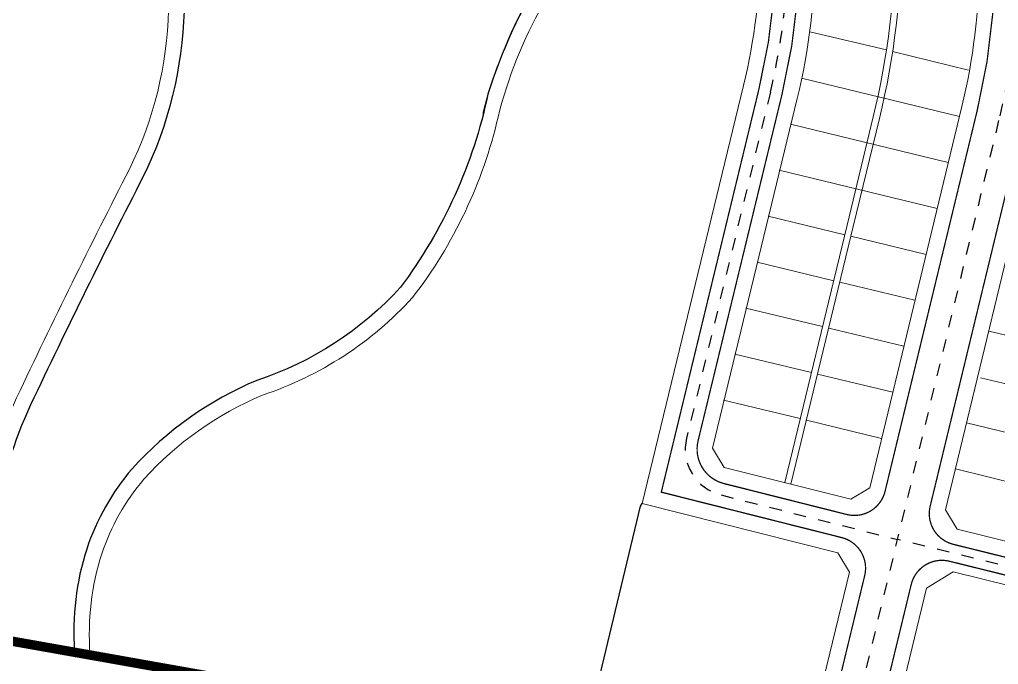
# Model space of a CAD drawing. Extents: x -2063571 to 559285, y 565862 to 1758715.
# Drawn here: x -2062801.46 to -2062793.64, y 566278.62 to 566283.78 of the extents above; entities that cross this region are included whole.
import ezdxf

# ---------------------------------------------------------------- set-up
doc = ezdxf.new("R2010")
doc.units = 0
doc.header["$MEASUREMENT"] = 0
for name, pattern in [('ACAD_ISO10W100', [18, 12, -3, 0, -3]), ('BORDER', [1.75, 0.5, -0.25, 0.5, -0.25, 0, -0.25]), ('DASHDOT', [1, 0.5, -0.25, 0, -0.25]), ('DASHED', [0.75, 0.5, -0.25])]:
    doc.linetypes.add(name, pattern=pattern)
for name, color, linetype, lineweight in [('1-RGNC', 30, 'BORDER', 15), ('k-viahe', 6, 'CONTINUOUS', 15), ('k-vienctrinh', 6, 'CONTINUOUS', 15), ('Q-DUONG', 22, 'CONTINUOUS', 0), ('Q-DUONGGT', 7, 'CONTINUOUS', 0)]:
    doc.layers.add(name, color=color, linetype=linetype, lineweight=lineweight)
doc.layers.add('k-timduong', color=1, linetype='DASHDOT')
doc.layers.add('Q-TIM DUONG', color=7, linetype='ACAD_ISO10W100')

# ---------------------------------------------------------------- blocks, each defined once
blk = doc.blocks.new('MB')
at = {"layer": '1-RGNC', "color": 8, "linetype": 'DASHED', "lineweight": 0, "ltscale": 10, "const_width": 3, "flags": 128}
blk.add_lwpolyline([(836.36, 1557.52), (824.73, 1554.37, -0.02913), (686.86, 1426.09), (658.16, 1410.93), (628.52, 1400.56, -0.065655), (488.95, 1377.55, 0.135805), (394.2, 1346.98), (368.67, 1332.2), (265.12, 1270.63), (210.26, 1236.57, -0.000239), (210.25, 1236.56), (76.34, 1153.57), (176.88, 980.42, -0.269581), (176.86, 952.27), (118.85, 852.64), (54.36, 741.86, 0.174044), (38.06, 657.4), (76.44, 340.23), (112.05, 341.59, -0.055379), (222.68, 330.31), (297.32, 317.04), (413.16, 290.21), (598.28, 247.49, -0.103671), (682.73, 190.86, -0.002869), (724.94, 151.49, 0.015436), (772.3, 108.65), (783.87, 99.71), (796.17, 101.22), (825.68, 136.94, -0.014866), (843.98, 156.98, 0.010718), (900.88, 209.35, 0.098293), (937.95, 259.45, -0.003906), (975.06, 344.33, 0.115408), (1010.09, 487.34), (1017.86, 579.98), (1034.81, 674.38), (1039.28, 743.1), (1048.22, 1244.45, -0.007521), (1054.49, 1343.66, -0.083133), (1067.75, 1394.08), (1097.12, 1460.95, 0.274876), (1096.12, 1469.07, -0.085197), (1088.25, 1483.85, 0.250183), (1082.79, 1489.05), (836.36, 1557.52)], format="xyb", dxfattribs=at)
at = {"layer": 'k-timduong', "color": 8, "linetype": 'DASHDOT', "ltscale": 6}
for points in [[(450.04, 265.22), (507.31, 501.99, 0.059395), (513.11, 550.64), (513.11, 887.2)], [(440.46, 645.3), (440.09, 555.73, -0.058402), (434.47, 509.51), (407.92, 399.82, 0.411505), (418.83, 381.75), (474.82, 367.64)], [(583.8, 527.82), (566.04, 443.42), (547.93, 365.23, -0.41865), (529.71, 354.05), (474.82, 367.64)]]:
    blk.add_lwpolyline(points, format="xyb", dxfattribs=at)
at = {"layer": 'k-viahe', "color": 8, "ltscale": 2}
for p, q in [((444.36, 513.91), (494.41, 501.81)), ((440.83, 499.33), (490.89, 487.23)), ((437.3, 484.75), (487.36, 472.65)), ((433.78, 470.17), (458.08, 464.3)), ((460.02, 463.83), (483.83, 458.07)), ((430.25, 455.59), (454.55, 449.72)), ((456.49, 449.25), (480.31, 443.49)), ((426.72, 441.01), (451.02, 435.14)), ((452.97, 434.67), (476.78, 428.91)), ((529.12, 427.61), (503.71, 433.75)), ((423.2, 426.43), (447.5, 420.56)), ((449.44, 420.09), (473.26, 414.33)), ((525.63, 413.02), (501.13, 418.94)), ((522.13, 398.44), (496.66, 404.59)), ((518.62, 383.76), (493.13, 390.02))]:
    blk.add_line(p, q, dxfattribs=at)
for points in [[(182.78, 337.03, -0.140132), (195.53, 412.55, -0.008634), (231.31, 485.11, 0.21682), (234.12, 586.4, 0.168128), (152.46, 687.72, 0.011985), (128.62, 703.54, -0.067636), (97.65, 727.19, -0.013722), (77.82, 749.36)], [(430.4, 601.5, 0.18319), (380.83, 571.6, 0.122701), (343.28, 502.79, 0.133494)], [(431.51, 596.64, 0.175436), (385.3, 567.89, 0.133659), (348.13, 501.58)], [(348.13, 501.58, -0.10832), (321.01, 444.35, -0.128487), (273.44, 413.42, 0.109268), (235.86, 386.76, 0.096026), (222.49, 363.06, 0.094923), (218.77, 331.45, 0.087786)]]:
    blk.add_lwpolyline(points, format="xyb", dxfattribs=at)
for points in [[(446.97, 528.62), (471.29, 522.92)], [(473.23, 522.37), (497.3, 516.52)], [(473.54, 524.23), (473.51, 524.17)], [(458.81, 467.34), (439.06, 385.67)], [(460.75, 466.87), (441, 385.2)]]:
    blk.add_lwpolyline(points, dxfattribs=at)
at = {"layer": 'k-vienctrinh', "color": 8}
for p, q in [((443.97, 405.98), (419.67, 411.85)), ((469.7, 399.63), (445.91, 405.5))]:
    blk.add_line(p, q, dxfattribs=at)
for points in [[(474.12, 588.15), (474.12, 560.41, -0.059382), (467.11, 501.66), (458.81, 467.34)], [(476.12, 588.15), (476.12, 560.41, -0.059382), (469.06, 501.19), (460.75, 466.87)]]:
    blk.add_lwpolyline(points, format="xyb", dxfattribs=at)
at = {"layer": 'Q-DUONGGT', "color": 8, "ltscale": 0.5, "const_width": 0.4}
for points in [[(205.19, 793.45, 0.280004), (427.19, 641.84, -0.399943), (436.65, 631.81), (436.34, 555.75, -0.058402), (430.83, 510.39), (399.9, 382.65), (457.1, 368.24, -0.411438), (464.38, 356.19), (447.63, 286.93)], [(470.84, 382.92), (500.06, 503.75, 0.059395), (505.66, 550.64), (505.66, 631.49, 0.414214), (495.66, 641.49), (454.15, 641.49, 0.412987), (444.15, 631.53), (443.84, 555.72, -0.058402), (438.12, 508.63), (411.56, 398.94, 0.411505), (419.75, 385.38), (458.68, 375.57, 0.416995), (470.84, 382.92), (470.84, 382.92)], [(529.05, 351.38), (491.25, 360.74, 0.415791), (479.13, 353.38), (462.2, 283.38, 0.414214), (471.04, 268.89), (570.9, 244.74)], [(577.67, 512.07), (563.35, 444.01), (545.25, 365.85, -0.41865), (530.37, 356.72), (492.44, 366.11, -0.412638), (485.13, 378.17), (514.64, 500.22, 0.018637), (517.82, 515.89, -0.368303), (527.72, 524.27), (567.92, 524.13, -0.475275), (577.67, 512.07), (577.67, 512.07)]]:
    blk.add_lwpolyline(points, format="xyb", dxfattribs=at)
at = {"layer": 'Q-DUONGGT', "color": 8, "ltscale": 0.5}
for points in [[(435.02, 285.86), (369.66, 300.76), (359.35, 303.11, 0.008757), (358.11, 303.38), (327.67, 309.46, -0.012104), (327.5, 309.5), (298.59, 316.75, 0.016476), (296.24, 317.26), (252.01, 325.97), (192.78, 335.74), (154.73, 340.65, 0.02395), (151.24, 340.93), (119.37, 341.96), (100.03, 340.81), (92.2, 347.34), (54.41, 659.6, -0.170378), (68.62, 733.56)], [(201.36, 789.8, 0.277981), (426.68, 636.86), (431.65, 631.64), (431.34, 555.77, -0.058402), (425.97, 511.57), (393.87, 379.01), (455.83, 363.4), (459.51, 357.32), (443.49, 291.11), (435.02, 285.86)], [(449.15, 631.49), (448.84, 555.7, -0.058402), (442.98, 507.45), (416.14, 396.6), (419.81, 390.52), (459.95, 380.41), (465.97, 384.05), (495.2, 504.92, 0.059395), (500.66, 550.64), (500.66, 631.49), (495.66, 636.49), (454.17, 636.49), (449.15, 631.49), (449.15, 631.49)], [(607.19, 519.99), (593.04, 520.04), (587.01, 515.16), (571.65, 442.18), (553.53, 363.93, -0.41865), (528.33, 348.47), (492.44, 357.36), (484, 352.23), (467.92, 285.75), (473.8, 276.22), (590.5, 249.28), (598.28, 247.49), (605.11, 248.4)], [(493.67, 370.96), (489.99, 377.02), (489.99, 377.02), (519.5, 499.04, 0.018938), (522.8, 515.34), (528.55, 520.26), (569.25, 520.12), (573.22, 515.21), (558.47, 445.09), (539.85, 364.68), (533.87, 361.01), (493.67, 370.96)]]:
    blk.add_lwpolyline(points, format="xyb", dxfattribs=at)
at = {"layer": 'Q-TIM DUONG', "color": 8, "linetype": 'Continuous', "flags": 128}
for points in [[(186.92, 336.49, -0.129641), (200.05, 410.4, -0.008641), (235.78, 482.87, 0.216648), (238.78, 588.22, 0.167799), (155.22, 691.89, 0.01198), (131.19, 707.83, -0.067701), (101.24, 730.66, -0.008435), (84.3, 749.33), (80.24, 753.53)], [(431.53, 601.78, 0.155416), (389.9, 580.88, 0.127945), (344.94, 508.88, -0.108298), (317.21, 447.61, -0.128587), (271.68, 418.1, 0.109896), (232.11, 390.06, 0.096379), (217.74, 364.62, 0.096003), (213.86, 332.26)]]:
    blk.add_lwpolyline(points, format="xyb", dxfattribs=at)
blk.add_lwpolyline([(374.52, 299.65), (393.28, 378.19), (393.87, 379.01)], dxfattribs=at)

msp = doc.modelspace()

# ---------------------------------------------------------------- block references
at = {"layer": 'Q-DUONG', "xscale": 0.02520000000004075, "yscale": 0.02520000000004075, "zscale": 0.02520000000004075}
msp.add_blockref('MB', (-2062806.4117, 566270.358), dxfattribs=at)

doc.saveas('drawing.dxf')
